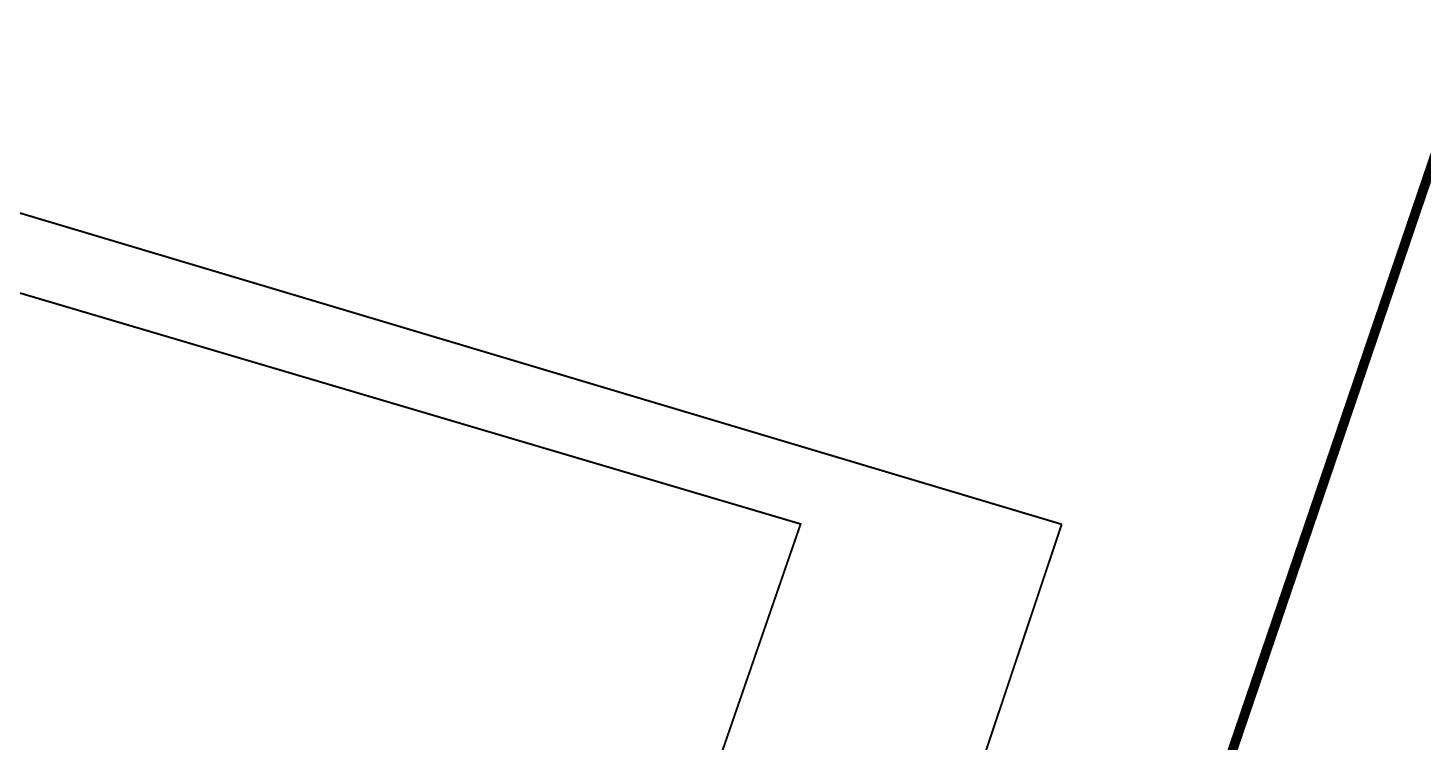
# Model space of a CAD drawing. Header units: inches. Extents: x 350994 to 353538, y 1581369 to 1583842.
# Drawn here: x 351523.9 to 351538.28, y 1583114.9 to 1583122.26 of the extents above; entities that cross this region are included whole.
import ezdxf

# ---------------------------------------------------------------- set-up
doc = ezdxf.new("R2010")
doc.units = ezdxf.units.IN
doc.header["$MEASUREMENT"] = 0
doc.linetypes.add('1', pattern=[0])
doc.linetypes.add('DASHDOTX2', pattern=[2, 1, -0.5, 0, -0.5])
doc.layers.add('CULVERT', color=255, linetype='1')
doc.layers.add("ROAD'S", color=1, linetype='1')

msp = doc.modelspace()

# ---------------------------------------------------------------- linework, layer by layer
at = {"layer": 'CULVERT', "color": 250, "linetype": 'DASHDOTX2', "lineweight": 5, "ltscale": 2, "const_width": 0.02}
for points in [[(351371.521, 1583170.818), (351433.609, 1583150.241), (351458.286, 1583141.969), (351483.634, 1583133.606), (351507.338, 1583125.279), (351511.405, 1583124.055), (351534.554, 1583117.144), (351534.554, 1583117.144)], [(351522.703, 1583090.619), (351522.703, 1583090.619), (351522.703, 1583090.619), (351522.703, 1583090.619), (351531.863, 1583117.147), (351511.894, 1583123.05), (351506.924, 1583124.74), (351483.62, 1583132.622), (351458.132, 1583141.351), (351433.413, 1583149.461), (351371.185, 1583170.026)], [(351525.424, 1583089.87), (351534.554, 1583117.144)]]:
    msp.add_lwpolyline(points, dxfattribs=at)
at = {"layer": "ROAD'S", "lineweight": 5, "const_width": 0.1}
msp.add_lwpolyline([(351304.091, 1583161.22), (351358.679, 1583143.789), (351460.96, 1583109.702), (351522.085, 1583088.954), (351526.73, 1583088.676), (351527.686, 1583089.484), (351547.435, 1583147.465), (351548.201, 1583150.043), (351547.703, 1583151.231), (351540.484, 1583154.313), (351528.745, 1583157.78), (351442.317, 1583187.289), (351392.046, 1583203.837), (351392.046, 1583203.837)], dxfattribs=at)

doc.saveas('drawing.dxf')
